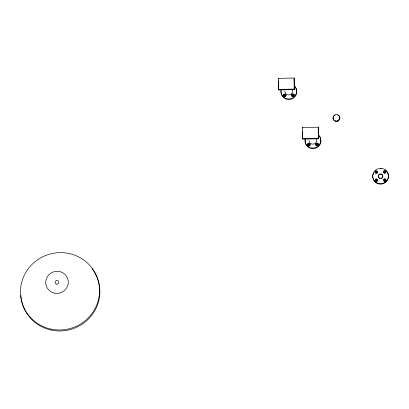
<?xml version="1.0" encoding="UTF-8"?>
<svg xmlns="http://www.w3.org/2000/svg" width="409" height="409" viewBox="0 0 409 409"><rect width="100%" height="100%" fill="white"/><g stroke="black" fill="none" stroke-linecap="round" stroke-linejoin="round"><path stroke-width="0.61" d="M278.309 78.38L294.127 78.032L294.357 89.581L278.539 89.924L278.309 78.38L278.473 78.876M278.371 89.428L294.189 89.08L294.357 89.581M302.43 127.547L318.248 127.199L318.478 138.748L302.665 139.096L302.43 127.547L302.599 128.043M302.496 138.595L318.314 138.252L318.478 138.748M318.248 127.199L318.314 138.252M302.619 131.729L302.665 139.096M294.127 78.032L294.189 89.08M278.488 81.33L278.539 89.924M384.93 169.853A7.929 7.715 -18.4 0 1 387.425 180.282A7.929 7.715 -18.4 0 1 376.812 183.252A7.929 7.715 -18.4 0 1 373.596 173.022M375.017 171.074A7.929 7.715 -18.4 0 1 375.62 170.527M380.595 168.687A7.929 7.715 -18.4 0 1 381.306 168.702M379.864 178.508A2.265 2.203 -18.4 0 1 378.857 175.093A2.265 2.203 -18.4 0 1 382.507 175.139A2.265 2.203 -18.4 0 1 381.29 178.528M375.968 180.982A0.68 0.66 -18.4 0 1 376.065 180.083A0.68 0.66 -18.4 0 1 376.986 180.093A0.68 0.66 -18.4 0 1 377.026 180.998M384.496 180.982A0.68 0.66 -18.4 0 1 384.409 179.873A0.68 0.66 -18.4 0 1 385.482 180.236M385.482 180.517A0.68 0.66 -18.4 0 1 385.104 180.988M384.368 172.808A0.68 0.66 -18.4 0 1 384.266 171.831A0.68 0.66 -18.4 0 1 385.273 171.811A0.68 0.66 -18.4 0 1 385.181 172.787M375.897 172.818A0.68 0.66 -18.4 0 1 376.014 171.959A0.68 0.66 -18.4 0 1 376.904 171.938A0.68 0.66 -18.4 0 1 377.037 172.792M318.422 134.781A7.929 7.715 -18.4 0 1 315.129 147.746A7.929 7.715 -18.4 0 1 305.119 138.896M318.637 135.43A7.929 7.715 -18.4 0 1 315.467 148.355A7.929 7.715 -18.4 0 1 305.288 139.781M309.797 145.752A1.36 1.324 -18.4 0 1 307.578 145.353A1.36 1.324 -18.4 0 1 308.856 143.508A1.36 1.324 -18.4 0 1 310.068 145.359M318.442 145.001A1.36 1.324 -18.4 0 1 317.624 145.885M316.5 145.829A1.36 1.324 -18.4 0 1 316.249 143.671A1.36 1.324 -18.4 0 1 318.406 144.162M308.759 145.814A0.68 0.66 -18.4 0 1 308.299 144.985A0.68 0.66 -18.4 0 1 309.163 144.541A0.68 0.66 -18.4 0 1 309.582 145.389M309.393 145.665A0.68 0.66 -18.4 0 1 309.138 145.803M316.714 145.399A0.68 0.66 -18.4 0 1 316.806 144.5A0.68 0.66 -18.4 0 1 317.732 144.515A0.68 0.66 -18.4 0 1 317.767 145.415M316.218 138.498A3.85 3.747 -18.4 0 1 313.831 143.994A3.85 3.747 -18.4 0 1 309.02 140.456M294.296 85.614A7.929 7.715 -18.4 0 1 291.009 98.574A7.929 7.715 -18.4 0 1 280.998 89.729M295.063 86.841A7.929 7.715 -18.4 0 1 290.947 99.305A7.929 7.715 -18.4 0 1 281.167 90.614M283.902 96.744A1.36 1.324 -18.4 0 1 283.698 94.796A1.36 1.324 -18.4 0 1 285.707 94.75A1.36 1.324 -18.4 0 1 285.528 96.708M294.291 95.921A1.36 1.324 -18.4 0 1 293.498 96.718M292.547 96.739A1.36 1.324 -18.4 0 1 292.052 94.566A1.36 1.324 -18.4 0 1 294.286 94.995M284.224 96.335A0.68 0.66 -18.4 0 1 284.817 95.343A0.68 0.66 -18.4 0 1 285.416 96.309M292.686 96.335A0.68 0.66 -18.4 0 1 292.634 95.379A0.68 0.66 -18.4 0 1 293.616 95.353A0.68 0.66 -18.4 0 1 293.575 96.314M292.098 89.331A3.85 3.747 -18.4 0 1 289.572 94.857A3.85 3.747 -18.4 0 1 284.899 91.018M337.67 114.955A3.4 3.308 -18.4 0 1 339.245 119.995A3.4 3.308 -18.4 0 1 333.831 120.169A3.4 3.308 -18.4 0 1 335.242 115.031M338.979 119.546A2.265 2.203 -18.4 0 1 337.231 121.151M92.183 268.866A39.653 38.574 -18.4 0 1 73.886 328.407A39.653 38.574 -18.4 0 1 20.864 295.477M376.086 181.53A1.36 1.324 -18.4 0 0 377.696 179.832A1.36 1.324 -18.4 0 0 375.411 179.341A1.36 1.324 -18.4 0 0 376.086 181.53M384.394 181.351A1.36 1.324 -18.4 0 0 386.004 179.653A1.36 1.324 -18.4 0 0 383.719 179.162A1.36 1.324 -18.4 0 0 384.394 181.351M384.348 173.222A1.36 1.324 -18.4 0 0 385.958 171.524A1.36 1.324 -18.4 0 0 383.673 171.034A1.36 1.324 -18.4 0 0 384.348 173.222M376.04 173.406A1.36 1.324 -18.4 0 0 377.65 171.708A1.36 1.324 -18.4 0 0 375.365 171.218A1.36 1.324 -18.4 0 0 376.04 173.406M376.244 180.885A0.68 0.66 -18.4 0 0 377.047 180.037A0.68 0.66 -18.4 0 0 375.907 179.786A0.68 0.66 -18.4 0 0 376.244 180.885M384.552 180.701A0.68 0.66 -18.4 0 0 385.355 179.853A0.68 0.66 -18.4 0 0 384.215 179.607A0.68 0.66 -18.4 0 0 384.552 180.701M384.501 172.578A0.68 0.66 -18.4 0 0 385.309 171.729A0.68 0.66 -18.4 0 0 384.163 171.483A0.68 0.66 -18.4 0 0 384.501 172.578M376.193 172.756A0.68 0.66 -18.4 0 0 377.001 171.908A0.68 0.66 -18.4 0 0 375.856 171.662A0.68 0.66 -18.4 0 0 376.193 172.756M378.657 183.626A7.929 7.715 -18.4 0 0 388.121 173.789A7.929 7.715 -18.4 0 0 374.808 170.829A7.929 7.715 -18.4 0 0 378.657 183.626M380.007 178.242A2.265 2.203 -18.4 0 0 382.691 175.41A2.265 2.203 -18.4 0 0 378.882 174.592A2.265 2.203 -18.4 0 0 380.007 178.242M308.417 145.819A1.36 1.324 -18.4 0 0 310.027 144.121A1.36 1.324 -18.4 0 0 307.742 143.631A1.36 1.324 -18.4 0 0 308.417 145.819M316.724 145.64A1.36 1.324 -18.4 0 0 318.335 143.942A1.36 1.324 -18.4 0 0 316.05 143.452A1.36 1.324 -18.4 0 0 316.724 145.64M308.677 145.481A0.68 0.66 -18.4 0 0 309.48 144.633A0.68 0.66 -18.4 0 0 308.34 144.387A0.68 0.66 -18.4 0 0 308.677 145.481M316.985 145.302A0.68 0.66 -18.4 0 0 317.788 144.454A0.68 0.66 -18.4 0 0 316.648 144.208A0.68 0.66 -18.4 0 0 316.985 145.302M284.291 96.652A1.36 1.324 -18.4 0 0 285.901 94.954A1.36 1.324 -18.4 0 0 283.616 94.464A1.36 1.324 -18.4 0 0 284.291 96.652M292.604 96.473A1.36 1.324 -18.4 0 0 294.214 94.776A1.36 1.324 -18.4 0 0 291.929 94.28A1.36 1.324 -18.4 0 0 292.604 96.473M284.552 96.314A0.68 0.66 -18.4 0 0 285.354 95.466A0.68 0.66 -18.4 0 0 284.214 95.22A0.68 0.66 -18.4 0 0 284.552 96.314M292.859 96.13A0.68 0.66 -18.4 0 0 293.667 95.282A0.68 0.66 -18.4 0 0 292.522 95.036A0.68 0.66 -18.4 0 0 292.859 96.13M335.605 121.023A3.4 3.308 -18.4 0 0 339.659 116.805A3.4 3.308 -18.4 0 0 333.954 115.537A3.4 3.308 -18.4 0 0 335.605 121.023M54.412 293.125A11.329 11.023 -18.4 0 0 67.833 278.979A11.329 11.023 -18.4 0 0 48.789 274.884A11.329 11.023 -18.4 0 0 54.412 293.125M50.895 329.087A39.653 38.574 -18.4 0 0 97.874 279.577A39.653 38.574 -18.4 0 0 31.217 265.236A39.653 38.574 -18.4 0 0 50.895 329.087M56.56 284.143A1.902 1.851 -18.4 0 0 58.835 281.781A1.902 1.851 -18.4 0 0 55.639 281.07A1.902 1.851 -18.4 0 0 56.56 284.143"/></g></svg>
